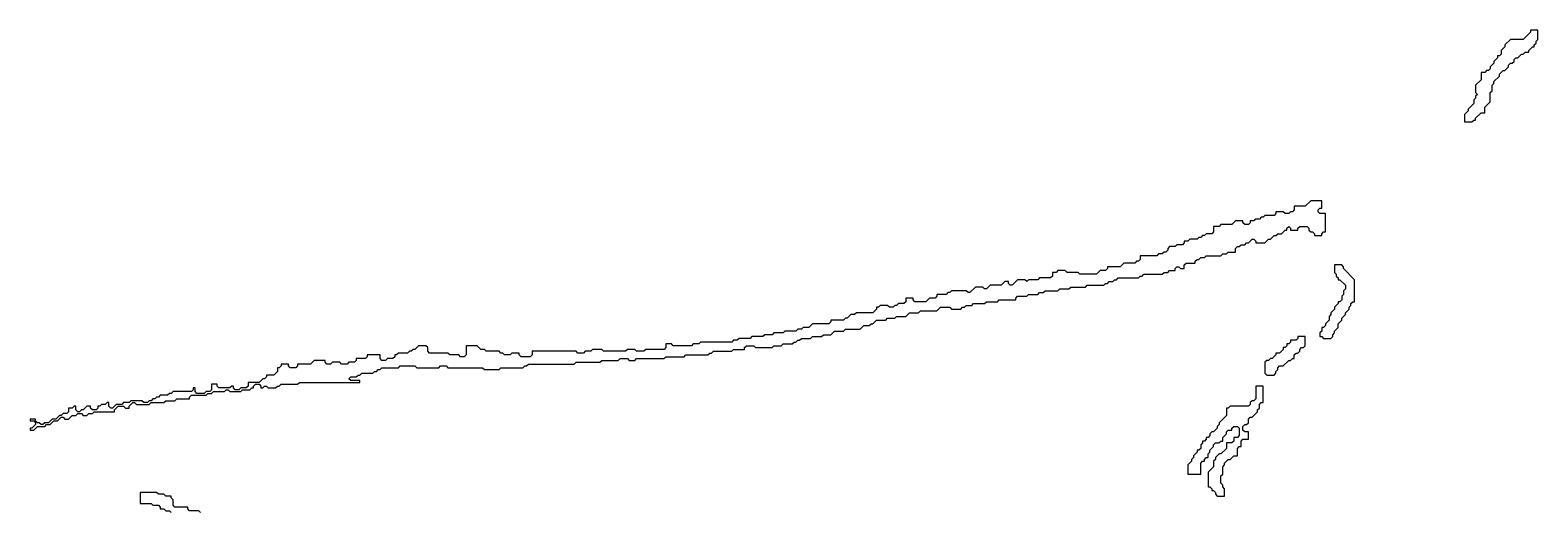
# Model space of a CAD drawing. Header units: metres. Extents: x 0 to 100, y 0 to 141.
# Drawn here: x 0 to 20.58, y 111.12 to 117.68 of the extents above; entities that cross this region are included whole.
import ezdxf

# ---------------------------------------------------------------- set-up
doc = ezdxf.new("R2010")
doc.units = ezdxf.units.M

msp = doc.modelspace()

# ---------------------------------------------------------------- linework, layer by layer
for points in [[(20.475, 117.675), (20.475, 117.65), (20.375, 117.55), (20.2, 117.55), (20.125, 117.475), (20.125, 117.45), (20.075, 117.4), (20.075, 117.35), (20.05, 117.325), (20.025, 117.325), (20.025, 117.3), (19.975, 117.25), (19.975, 117.225), (19.925, 117.175), (19.925, 117.15), (19.9, 117.125), (19.875, 117.125), (19.85, 117.1), (19.8, 117.1), (19.8, 117), (19.725, 116.925), (19.725, 116.825), (19.75, 116.8), (19.725, 116.775), (19.725, 116.75), (19.7, 116.725), (19.7, 116.675), (19.625, 116.6), (19.625, 116.575), (19.575, 116.525), (19.575, 116.425), (19.675, 116.425), (19.7, 116.45), (19.725, 116.45), (19.725, 116.475), (19.8, 116.55), (19.85, 116.55), (19.85, 116.625), (19.925, 116.7), (19.925, 116.825), (19.95, 116.85), (19.95, 116.925), (19.975, 116.95), (19.975, 116.975), (20.05, 117.05), (20.05, 117.075), (20.1, 117.125), (20.125, 117.125), (20.175, 117.175), (20.175, 117.2), (20.2, 117.225), (20.225, 117.225), (20.25, 117.25), (20.25, 117.275), (20.275, 117.3), (20.3, 117.3), (20.35, 117.35), (20.375, 117.35), (20.4, 117.375), (20.45, 117.375), (20.45, 117.4), (20.5, 117.45), (20.525, 117.45), (20.525, 117.475), (20.55, 117.5), (20.55, 117.525), (20.575, 117.55), (20.575, 117.675)], [(17.475, 115.35), (17.4, 115.275), (17.25, 115.275), (17.25, 115.225), (17.225, 115.2), (17.2, 115.2), (17.175, 115.175), (17.125, 115.175), (17.1, 115.2), (17, 115.2), (17, 115.175), (16.975, 115.15), (16.85, 115.15), (16.825, 115.125), (16.8, 115.125), (16.775, 115.1), (16.725, 115.1), (16.7, 115.075), (16.65, 115.075), (16.65, 115.05), (16.625, 115.025), (16.575, 115.025), (16.55, 115.05), (16.55, 115.075), (16.45, 115.075), (16.4, 115.025), (16.25, 115.025), (16.225, 115), (16.15, 115), (16.15, 114.925), (16.125, 114.9), (16.05, 114.9), (16.025, 114.875), (16, 114.875), (15.975, 114.85), (15.95, 114.85), (15.925, 114.825), (15.825, 114.825), (15.8, 114.8), (15.75, 114.8), (15.75, 114.775), (15.725, 114.75), (15.65, 114.75), (15.625, 114.725), (15.55, 114.725), (15.525, 114.7), (15.525, 114.675), (15.5, 114.65), (15.475, 114.65), (15.45, 114.625), (15.4, 114.625), (15.375, 114.6), (15.15, 114.6), (15.15, 114.55), (15.125, 114.525), (15.1, 114.525), (15.075, 114.5), (14.925, 114.5), (14.875, 114.45), (14.7, 114.45), (14.7, 114.425), (14.675, 114.4), (14.6, 114.4), (14.55, 114.35), (14.325, 114.35), (14.3, 114.375), (14.15, 114.375), (14.125, 114.4), (14.025, 114.4), (14, 114.375), (13.95, 114.375), (13.95, 114.325), (13.925, 114.3), (13.775, 114.3), (13.75, 114.275), (13.625, 114.275), (13.6, 114.25), (13.575, 114.275), (13.475, 114.275), (13.4, 114.2), (13.375, 114.2), (13.35, 114.225), (13.35, 114.25), (13.3, 114.25), (13.25, 114.2), (13.1, 114.2), (13.05, 114.15), (13.025, 114.15), (13, 114.175), (12.9, 114.175), (12.825, 114.1), (12.8, 114.1), (12.775, 114.125), (12.575, 114.125), (12.55, 114.1), (12.525, 114.1), (12.5, 114.075), (12.375, 114.075), (12.375, 114.05), (12.35, 114.025), (12.275, 114.025), (12.225, 113.975), (12.075, 113.975), (12.05, 114), (12.05, 114.025), (11.95, 114.025), (11.95, 113.975), (11.925, 113.95), (11.85, 113.95), (11.825, 113.925), (11.8, 113.925), (11.775, 113.9), (11.725, 113.9), (11.7, 113.925), (11.6, 113.925), (11.575, 113.9), (11.55, 113.9), (11.55, 113.875), (11.5, 113.825), (11.275, 113.825), (11.25, 113.8), (11.2, 113.8), (11.15, 113.75), (11.125, 113.75), (11.1, 113.725), (10.925, 113.725), (10.925, 113.7), (10.9, 113.675), (10.675, 113.675), (10.625, 113.625), (10.55, 113.625), (10.525, 113.6), (10.475, 113.6), (10.45, 113.575), (10.3, 113.575), (10.275, 113.55), (10.15, 113.55), (10.125, 113.525), (10.025, 113.525), (10, 113.5), (9.85, 113.5), (9.825, 113.475), (9.675, 113.475), (9.65, 113.45), (9.6, 113.45), (9.575, 113.425), (9.15, 113.425), (9.125, 113.4), (9.05, 113.4), (9.025, 113.375), (8.775, 113.375), (8.75, 113.4), (8.675, 113.4), (8.675, 113.35), (8.65, 113.325), (8.4, 113.325), (8.375, 113.3), (8.275, 113.3), (8.25, 113.325), (8.15, 113.325), (8.125, 113.3), (7.825, 113.3), (7.8, 113.325), (7.675, 113.325), (7.65, 113.3), (7.575, 113.3), (7.55, 113.275), (7.475, 113.275), (7.45, 113.3), (6.85, 113.3), (6.85, 113.25), (6.825, 113.225), (6.7, 113.225), (6.675, 113.25), (6.675, 113.275), (6.575, 113.275), (6.55, 113.25), (6.475, 113.25), (6.45, 113.275), (6.425, 113.275), (6.4, 113.3), (6.225, 113.3), (6.2, 113.325), (6.15, 113.325), (6.1, 113.375), (5.95, 113.375), (5.95, 113.25), (5.925, 113.225), (5.875, 113.225), (5.85, 113.25), (5.725, 113.25), (5.7, 113.275), (5.45, 113.275), (5.425, 113.3), (5.425, 113.35), (5.4, 113.375), (5.3, 113.375), (5.25, 113.325), (5.225, 113.325), (5.2, 113.3), (5.175, 113.3), (5.15, 113.275), (5.025, 113.275), (5, 113.25), (4.975, 113.25), (4.975, 113.225), (4.95, 113.2), (4.875, 113.2), (4.85, 113.175), (4.8, 113.175), (4.775, 113.2), (4.775, 113.25), (4.6, 113.25), (4.6, 113.225), (4.575, 113.2), (4.45, 113.2), (4.45, 113.175), (4.425, 113.15), (4.35, 113.15), (4.325, 113.125), (4.25, 113.125), (4.225, 113.15), (4.125, 113.15), (4.1, 113.125), (4.05, 113.125), (4.025, 113.15), (4.025, 113.175), (3.875, 113.175), (3.825, 113.125), (3.65, 113.125), (3.65, 113.1), (3.625, 113.075), (3.55, 113.075), (3.525, 113.1), (3.525, 113.125), (3.425, 113.125), (3.425, 113.1), (3.4, 113.075), (3.375, 113.075), (3.375, 113.025), (3.325, 112.975), (3.225, 112.975), (3.225, 112.95), (3.2, 112.925), (3.175, 112.925), (3.125, 112.875), (2.975, 112.875), (2.975, 112.825), (2.95, 112.8), (2.875, 112.8), (2.85, 112.775), (2.8, 112.775), (2.775, 112.8), (2.775, 112.825), (2.75, 112.825), (2.725, 112.8), (2.575, 112.8), (2.55, 112.825), (2.55, 112.85), (2.475, 112.85), (2.475, 112.775), (2.45, 112.75), (2.4, 112.75), (2.375, 112.725), (2.275, 112.725), (2.25, 112.75), (2.25, 112.8), (2.225, 112.8), (2.225, 112.775), (2.2, 112.75), (1.95, 112.75), (1.925, 112.725), (1.9, 112.725), (1.875, 112.7), (1.775, 112.7), (1.75, 112.675), (1.725, 112.675), (1.7, 112.65), (1.675, 112.65), (1.65, 112.625), (1.625, 112.625), (1.6, 112.6), (1.55, 112.6), (1.525, 112.625), (1.375, 112.625), (1.35, 112.6), (1.275, 112.6), (1.25, 112.575), (1.175, 112.575), (1.125, 112.525), (1.1, 112.525), (1.075, 112.55), (1.075, 112.6), (1.05, 112.6), (1.025, 112.575), (0.975, 112.575), (0.95, 112.55), (0.925, 112.55), (0.925, 112.525), (0.9, 112.5), (0.85, 112.5), (0.825, 112.525), (0.825, 112.55), (0.775, 112.55), (0.725, 112.5), (0.7, 112.5), (0.675, 112.475), (0.65, 112.475), (0.625, 112.5), (0.625, 112.55), (0.6, 112.55), (0.575, 112.525), (0.525, 112.525), (0.525, 112.475), (0.5, 112.45), (0.45, 112.45), (0.425, 112.425), (0.4, 112.425), (0.35, 112.375), (0.3, 112.375), (0.25, 112.325), (0.2, 112.325), (0.175, 112.3), (0.15, 112.3), (0.125, 112.325), (0.1, 112.325), (0.075, 112.35), (0.075, 112.375), (0, 112.375), (0, 112.35), (0.05, 112.35), (0.075, 112.325), (0.075, 112.3), (0.025, 112.25), (0, 112.25), (0, 112.225), (0.05, 112.225), (0.1, 112.275), (0.2, 112.275), (0.225, 112.3), (0.275, 112.3), (0.325, 112.35), (0.375, 112.35), (0.425, 112.4), (0.45, 112.4), (0.475, 112.375), (0.525, 112.375), (0.575, 112.425), (0.625, 112.425), (0.65, 112.45), (0.7, 112.45), (0.725, 112.425), (0.775, 112.425), (0.8, 112.45), (0.85, 112.45), (0.875, 112.475), (1.15, 112.475), (1.15, 112.5), (1.2, 112.55), (1.275, 112.55), (1.3, 112.525), (1.35, 112.525), (1.35, 112.55), (1.4, 112.6), (1.425, 112.6), (1.45, 112.575), (1.625, 112.575), (1.65, 112.6), (1.825, 112.6), (1.85, 112.625), (1.975, 112.625), (2, 112.65), (2.175, 112.65), (2.175, 112.675), (2.2, 112.7), (2.4, 112.7), (2.425, 112.725), (2.475, 112.725), (2.5, 112.75), (2.65, 112.75), (2.675, 112.775), (2.7, 112.775), (2.725, 112.75), (2.875, 112.75), (2.9, 112.775), (3, 112.775), (3.025, 112.8), (3.05, 112.8), (3.05, 112.825), (3.075, 112.85), (3.125, 112.85), (3.15, 112.825), (3.15, 112.8), (3.175, 112.8), (3.2, 112.825), (3.225, 112.825), (3.25, 112.8), (3.35, 112.8), (3.375, 112.825), (3.4, 112.825), (3.425, 112.85), (3.65, 112.85), (3.675, 112.875), (4.5, 112.875), (4.5, 112.9), (4.375, 112.9), (4.35, 112.925), (4.375, 112.95), (4.45, 112.95), (4.475, 112.975), (4.5, 112.975), (4.525, 113), (4.675, 113), (4.7, 113.025), (4.725, 113.025), (4.75, 113.05), (4.775, 113.05), (4.8, 113.075), (5.025, 113.075), (5.05, 113.1), (5.25, 113.1), (5.275, 113.075), (5.575, 113.075), (5.6, 113.1), (5.675, 113.1), (5.7, 113.075), (6.175, 113.075), (6.2, 113.05), (6.4, 113.05), (6.425, 113.075), (6.725, 113.075), (6.75, 113.1), (6.775, 113.1), (6.8, 113.125), (7.425, 113.125), (7.45, 113.15), (7.775, 113.15), (7.8, 113.175), (8.025, 113.175), (8.05, 113.2), (8.15, 113.2), (8.175, 113.175), (8.25, 113.175), (8.275, 113.2), (8.65, 113.2), (8.675, 113.225), (8.925, 113.225), (8.95, 113.25), (9.25, 113.25), (9.275, 113.275), (9.3, 113.275), (9.325, 113.3), (9.575, 113.3), (9.6, 113.325), (9.75, 113.325), (9.75, 113.35), (9.775, 113.375), (9.875, 113.375), (9.9, 113.35), (10.125, 113.35), (10.15, 113.375), (10.25, 113.375), (10.275, 113.4), (10.4, 113.4), (10.425, 113.425), (10.45, 113.425), (10.475, 113.45), (10.5, 113.45), (10.525, 113.475), (10.65, 113.475), (10.675, 113.5), (10.8, 113.5), (10.825, 113.525), (10.925, 113.525), (10.975, 113.575), (11.1, 113.575), (11.125, 113.6), (11.325, 113.6), (11.375, 113.65), (11.45, 113.65), (11.475, 113.675), (11.5, 113.675), (11.55, 113.725), (11.675, 113.725), (11.7, 113.75), (11.8, 113.75), (11.825, 113.775), (11.95, 113.775), (12, 113.825), (12.125, 113.825), (12.15, 113.85), (12.375, 113.85), (12.425, 113.9), (12.55, 113.9), (12.575, 113.875), (12.7, 113.875), (12.725, 113.9), (12.75, 113.9), (12.775, 113.925), (12.85, 113.925), (12.875, 113.95), (13.025, 113.95), (13.05, 113.975), (13.2, 113.975), (13.225, 114), (13.45, 114), (13.45, 114.025), (13.475, 114.05), (13.6, 114.05), (13.625, 114.075), (13.75, 114.075), (13.775, 114.1), (13.825, 114.1), (13.85, 114.125), (14.025, 114.125), (14.05, 114.15), (14.175, 114.15), (14.2, 114.175), (14.4, 114.175), (14.425, 114.2), (14.65, 114.2), (14.675, 114.225), (14.7, 114.225), (14.725, 114.25), (14.775, 114.25), (14.8, 114.275), (14.825, 114.275), (14.85, 114.3), (15.125, 114.3), (15.15, 114.325), (15.175, 114.325), (15.2, 114.35), (15.45, 114.35), (15.475, 114.375), (15.525, 114.375), (15.55, 114.4), (15.625, 114.4), (15.625, 114.425), (15.65, 114.45), (15.675, 114.45), (15.7, 114.425), (15.75, 114.425), (15.75, 114.475), (15.775, 114.5), (15.9, 114.5), (15.9, 114.525), (15.925, 114.55), (15.95, 114.55), (15.975, 114.575), (16.025, 114.575), (16.05, 114.6), (16.25, 114.6), (16.275, 114.625), (16.325, 114.625), (16.35, 114.65), (16.45, 114.65), (16.45, 114.7), (16.475, 114.725), (16.5, 114.725), (16.525, 114.75), (16.575, 114.75), (16.6, 114.775), (16.625, 114.775), (16.675, 114.825), (16.7, 114.825), (16.725, 114.8), (16.725, 114.775), (16.85, 114.775), (16.9, 114.825), (16.925, 114.825), (16.975, 114.875), (17, 114.875), (17.025, 114.9), (17.075, 114.9), (17.125, 114.95), (17.15, 114.95), (17.15, 114.975), (17.175, 115), (17.2, 114.975), (17.2, 114.95), (17.3, 114.95), (17.3, 114.975), (17.325, 115), (17.425, 115), (17.45, 114.975), (17.45, 114.95), (17.475, 114.925), (17.5, 114.925), (17.525, 114.9), (17.525, 114.875), (17.625, 114.875), (17.625, 114.9), (17.65, 114.925), (17.675, 114.925), (17.675, 115.175), (17.6, 115.175), (17.575, 115.2), (17.575, 115.225), (17.6, 115.25), (17.625, 115.25), (17.625, 115.35)], [(17.8, 114.475), (17.8, 114.375), (17.825, 114.35), (17.825, 114.325), (17.85, 114.3), (17.85, 114.275), (17.875, 114.275), (17.95, 114.2), (17.95, 114.15), (17.925, 114.125), (17.925, 114.075), (17.9, 114.05), (17.9, 114), (17.875, 113.975), (17.85, 113.975), (17.85, 113.95), (17.8, 113.9), (17.8, 113.875), (17.75, 113.825), (17.75, 113.8), (17.725, 113.775), (17.725, 113.725), (17.675, 113.675), (17.675, 113.65), (17.65, 113.625), (17.625, 113.625), (17.625, 113.575), (17.6, 113.55), (17.6, 113.5), (17.625, 113.5), (17.65, 113.475), (17.75, 113.475), (17.775, 113.5), (17.775, 113.525), (17.8, 113.55), (17.8, 113.575), (17.85, 113.625), (17.85, 113.675), (17.9, 113.725), (17.9, 113.75), (17.95, 113.8), (17.95, 113.825), (18, 113.875), (18, 113.9), (18.025, 113.925), (18.025, 113.95), (18.05, 113.975), (18.075, 113.975), (18.075, 114.275), (17.925, 114.425), (17.925, 114.45), (17.9, 114.475)], [(17.3, 113.5), (17.3, 113.475), (17.275, 113.45), (17.2, 113.45), (17.2, 113.425), (17.175, 113.4), (17.15, 113.4), (17.15, 113.375), (17.125, 113.35), (17.1, 113.35), (17.1, 113.325), (17.05, 113.275), (17, 113.275), (17, 113.25), (16.95, 113.2), (16.925, 113.2), (16.9, 113.175), (16.875, 113.175), (16.85, 113.15), (16.85, 113), (16.875, 112.975), (16.975, 112.975), (17, 113), (17, 113.025), (17.025, 113.05), (17.025, 113.075), (17.05, 113.1), (17.1, 113.1), (17.175, 113.175), (17.2, 113.175), (17.225, 113.2), (17.25, 113.2), (17.25, 113.25), (17.275, 113.275), (17.3, 113.275), (17.325, 113.3), (17.325, 113.325), (17.35, 113.35), (17.375, 113.35), (17.4, 113.375), (17.4, 113.5)], [(16.725, 112.825), (16.725, 112.65), (16.7, 112.625), (16.675, 112.625), (16.65, 112.6), (16.65, 112.575), (16.625, 112.55), (16.375, 112.55), (16.35, 112.525), (16.325, 112.525), (16.325, 112.425), (16.225, 112.325), (16.225, 112.3), (16.2, 112.275), (16.2, 112.25), (16.15, 112.2), (16.125, 112.2), (16.1, 112.175), (16.1, 112.15), (16.075, 112.125), (16.05, 112.125), (16.05, 112.1), (16.025, 112.075), (16, 112.075), (16, 112.05), (15.975, 112.025), (15.975, 111.975), (15.95, 111.95), (15.925, 111.95), (15.925, 111.925), (15.875, 111.875), (15.875, 111.85), (15.85, 111.825), (15.85, 111.8), (15.8, 111.75), (15.8, 111.625), (15.975, 111.625), (15.975, 111.775), (16, 111.8), (16.025, 111.8), (16.025, 111.825), (16.05, 111.85), (16.075, 111.85), (16.075, 111.9), (16.1, 111.925), (16.1, 111.95), (16.15, 112), (16.15, 112.025), (16.175, 112.05), (16.225, 112.05), (16.25, 112.075), (16.275, 112.075), (16.275, 112.125), (16.325, 112.175), (16.325, 112.2), (16.35, 112.225), (16.4, 112.225), (16.4, 112.25), (16.425, 112.275), (16.475, 112.275), (16.5, 112.25), (16.5, 112.15), (16.475, 112.125), (16.425, 112.125), (16.425, 112.075), (16.4, 112.05), (16.325, 112.05), (16.325, 111.975), (16.25, 111.9), (16.225, 111.9), (16.175, 111.85), (16.175, 111.825), (16.15, 111.8), (16.15, 111.725), (16.075, 111.65), (16.075, 111.45), (16.1, 111.45), (16.125, 111.425), (16.125, 111.4), (16.15, 111.4), (16.175, 111.375), (16.175, 111.35), (16.2, 111.325), (16.3, 111.325), (16.3, 111.425), (16.275, 111.45), (16.275, 111.475), (16.25, 111.5), (16.25, 111.6), (16.275, 111.625), (16.275, 111.725), (16.3, 111.75), (16.3, 111.775), (16.35, 111.825), (16.375, 111.825), (16.425, 111.875), (16.475, 111.875), (16.475, 111.975), (16.5, 112), (16.525, 112), (16.525, 112.075), (16.55, 112.1), (16.625, 112.1), (16.625, 112.2), (16.575, 112.2), (16.55, 112.225), (16.55, 112.275), (16.575, 112.3), (16.6, 112.3), (16.625, 112.325), (16.625, 112.375), (16.65, 112.4), (16.675, 112.4), (16.75, 112.475), (16.75, 112.5), (16.775, 112.525), (16.775, 112.575), (16.8, 112.6), (16.825, 112.6), (16.825, 112.825)]]:
    msp.add_lwpolyline(points, close=True)
msp.add_lwpolyline([(2.325, 111.1), (2.3, 111.125), (2.175, 111.125), (2.15, 111.15), (2.15, 111.175), (1.975, 111.175), (1.95, 111.2), (1.95, 111.275), (1.925, 111.3), (1.925, 111.325), (1.85, 111.325), (1.825, 111.35), (1.75, 111.35), (1.725, 111.375), (1.5, 111.375), (1.5, 111.225), (1.65, 111.225), (1.675, 111.2), (1.75, 111.2), (1.775, 111.175), (1.775, 111.15), (1.825, 111.15), (1.85, 111.125), (1.9, 111.125), (1.925, 111.1)])

doc.saveas('drawing.dxf')
